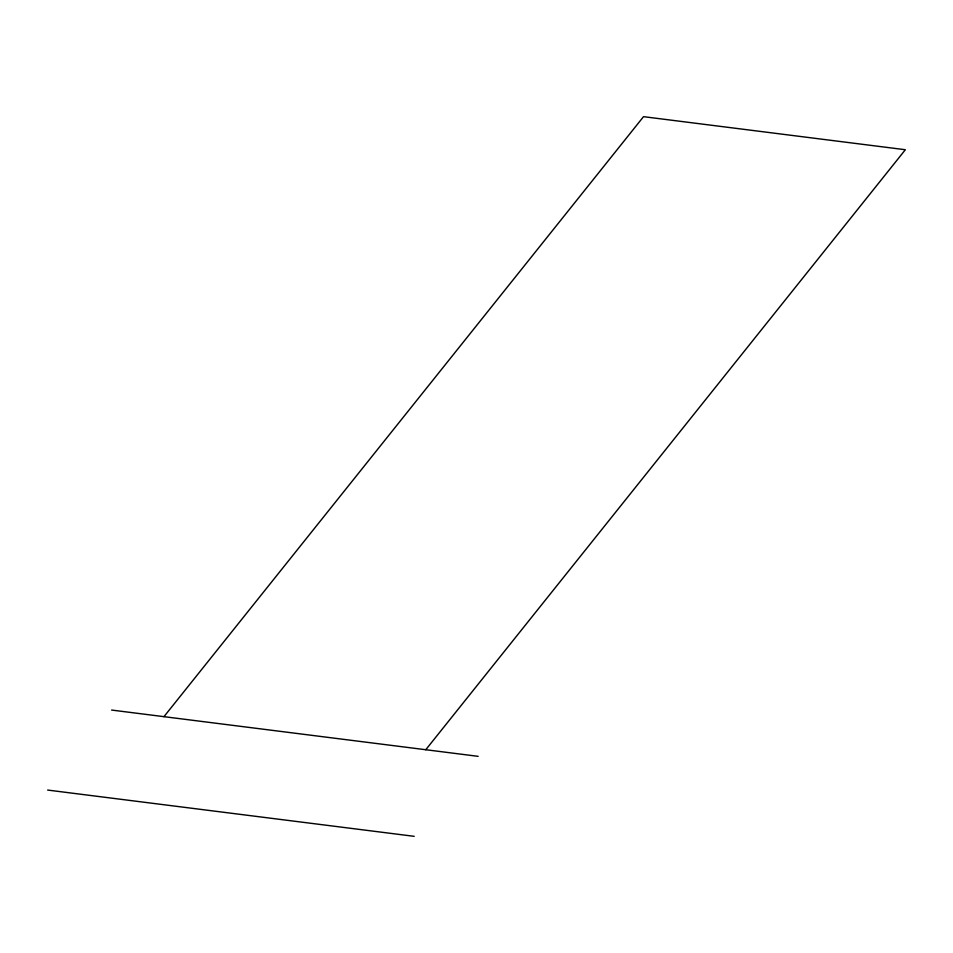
<?xml version="1.0" encoding="UTF-8"?>
<svg xmlns="http://www.w3.org/2000/svg" width="953" height="953" viewBox="0 0 953 953"><rect width="100%" height="100%" fill="white"/><g stroke="black" fill="none" stroke-linecap="round" stroke-linejoin="round"><path stroke-width="1.43" d="M163.952 716.668L643.525 116.671L905.35 149.728L425.777 749.725M111.596 710.056L478.144 756.337M47.65 790.061L414.198 836.329"/></g></svg>
